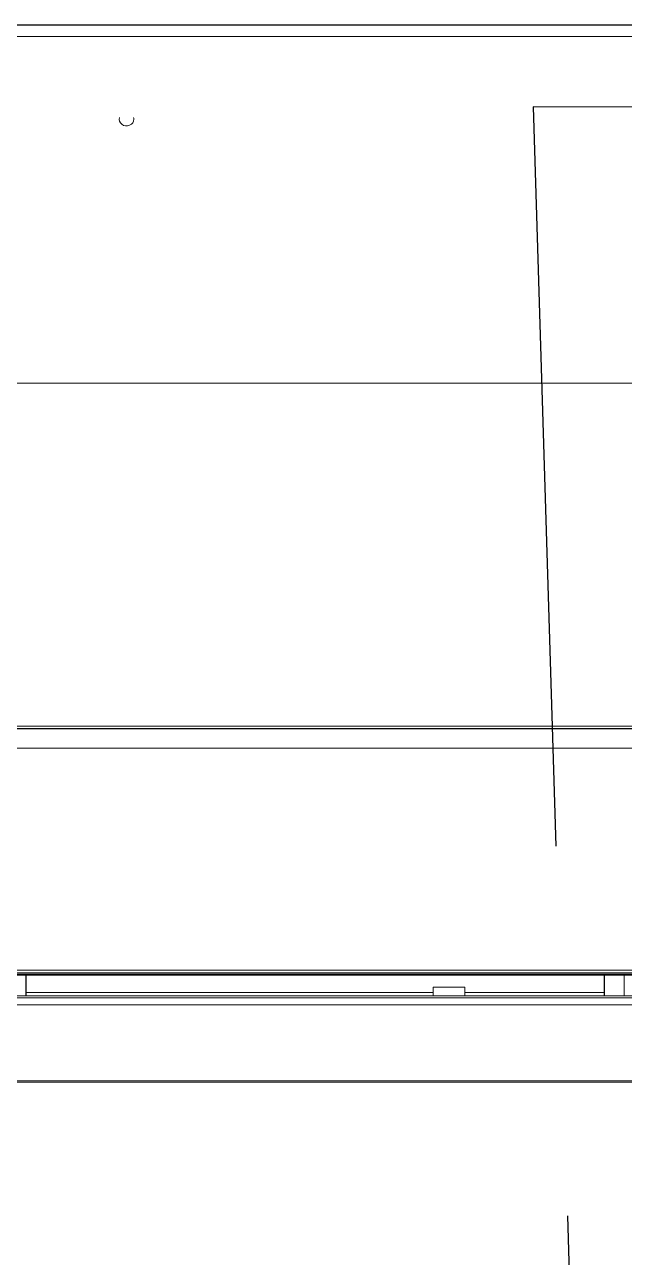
# Model space of a CAD drawing. Header units: inches. Extents: x 3778 to 56227, y -16914 to 35091.
# Drawn here: x 42949.4 to 43014.3, y -12716.2 to -12582.8 of the extents above; entities that cross this region are included whole.
import ezdxf

# ---------------------------------------------------------------- set-up
doc = ezdxf.new("R2010")
doc.units = ezdxf.units.IN
doc.header["$LTSCALE"] = 100
doc.header["$MEASUREMENT"] = 0
doc.linetypes.add('DH-HID2', pattern=[1.2, 0.8, -0.4])
doc.layers.add('2-con', color=2, linetype='Continuous')
doc.layers.add('FU-FURM', color=251, linetype='DH-HID2')
doc.layers.add('mark-B', color=2, linetype='Continuous', lineweight=20)

# ---------------------------------------------------------------- blocks, each defined once
blk = doc.blocks.new('cjscjdeh')
at = {"layer": 'FU-FURM', "color": 8}
for p, q in [((150847.34, 68252.12), (150857.09, 67937.98)), ((150872.73, 68252.09), (150847.34, 68252.12)), ((149349.52, 68184.88), (151549.52, 68184.88))]:
    blk.add_line(p, q, dxfattribs=at)
blk = doc.blocks.new('무풍1WAY 대형')
at = {"layer": 'mark-B'}
for p, q in [((-539.75, -391.08), (539.72, -391.08)), ((-330.2, -391.08), (-330.2, -393.33)), ((-330.17, -391.08), (-330.17, -393.33)), ((-328.05, -393.33), (-328.05, -391.08)), ((-328.01, -393.33), (-328.01, -391.08)), ((-328.01, -391.43), (-312.93, -391.43)), ((-328.01, -391.43), (-312.93, -391.43)), ((-312.93, -391.08), (-312.93, -392)), ((-312.93, -391.08), (-312.93, -392)), ((-312.93, -392), (-309.5, -392)), ((-312.93, -392), (-309.5, -392)), ((-309.5, -391.08), (-309.5, -392)), ((-309.5, -391.08), (-309.5, -392)), ((-309.5, -391.43), (-265.47, -391.43)), ((-309.5, -391.43), (-265.47, -391.43)), ((-265.47, -391.08), (-265.47, -393.33)), ((-265.44, -391.08), (-265.44, -393.33)), ((289.26, -420.24), (-384.84, -420.24)), ((-551.7, -496.11), (0.01, -496.11)), ((-550.53, -496.13), (550.96, -496.13))]:
    blk.add_line(p, q, dxfattribs=at)
for start_param, end_param in [(2.882904, 6.283185), (0, 0.25879)]:
    blk.add_ellipse((-276.34, -485.91), major_axis=(-0.797, 0), ratio=0.913545, start_param=start_param, end_param=end_param, dxfattribs=at)
for points, knots in [([(-532.79, -381.75), (-443.99, -381.75), (-355.19, -381.75), (-177.59, -381.75), (-88.79, -381.75), (0.01, -381.75)], [0, 0, 0, 0, 0.5, 0.5, 1, 1, 1, 1]), ([(0.01, -381.87), (-6.58, -381.87), (-13.17, -381.87), (-46.11, -381.87), (-72.47, -381.87), (-151.54, -381.87), (-204.26, -381.87), (-303.14, -381.87), (-349.3, -381.87), (-402.09, -381.87), (-408.72, -381.87), (-441.72, -381.87), (-468.08, -381.87), (-507.23, -381.87), (-520.01, -381.87), (-532.79, -381.87)], [0, 0, 0, 0, 0.037102, 0.037102, 0.18551, 0.18551, 0.482327, 0.482327, 0.74225, 0.74225, 0.77959, 0.77959, 0.928027, 0.928027, 1, 1, 1, 1]), ([(-533.95, -390.09), (-533.29, -390.09), (-532.62, -390.09), (-529.3, -390.09), (-526.65, -390.09), (-513.37, -390.09), (-502.75, -390.09), (-449.63, -390.09), (-407.15, -390.09), (-303.88, -390.09), (-243.1, -390.09), (-174.31, -390.09), (-166.3, -390.09), (-131.92, -390.09), (-105.56, -390.09), (-52.79, -390.09), (-26.39, -390.09), (0.01, -390.09)], [0, 0, 0, 0, 0.00373, 0.00373, 0.01865, 0.01865, 0.07833, 0.07833, 0.317053, 0.317053, 0.658526, 0.658526, 0.703548, 0.703548, 0.851663, 0.851663, 1, 1, 1, 1]), ([(-539.55, -393.33), (-538.14, -393.33), (-536.73, -393.33), (-533.92, -393.33), (-532.52, -393.33), (-528.3, -393.33), (-525.49, -393.33), (-517.06, -393.33), (-511.44, -393.33), (-494.58, -393.33), (-460.86, -393.33), (-382.17, -393.33), (-314.73, -393.33), (-179.84, -393.33), (-89.91, -393.33), (0.01, -393.33)], [0, 0, 0, 0, 0.007812, 0.007812, 0.015625, 0.015625, 0.03125, 0.03125, 0.0625, 0.0625, 0.125, 0.25, 0.5, 0.5, 1, 1, 1, 1]), ([(0.01, -393.41), (-89.91, -393.41), (-224.8, -393.41), (-382.17, -393.41), (-460.86, -393.41), (-494.58, -393.41), (-511.44, -393.41), (-517.06, -393.41), (-525.49, -393.41), (-528.3, -393.41), (-532.52, -393.41), (-533.92, -393.41), (-536.73, -393.41), (-538.14, -393.41), (-539.55, -393.41)], [0, 0, 0, 0, 0.5, 0.75, 0.875, 0.9375, 0.9375, 0.96875, 0.96875, 0.984375, 0.984375, 0.992188, 0.992188, 1, 1, 1, 1]), ([(-539.54, -393.57), (-539.1, -393.57), (-538.65, -393.57), (-537.66, -393.57), (-537.11, -393.57), (-531.61, -393.57), (-526.67, -393.57), (-519.53, -393.57), (-517.34, -393.57), (-512.94, -393.57), (-510.75, -393.57), (-504.16, -393.57), (-499.76, -393.57), (-493.17, -393.57), (-490.98, -393.57), (-486.58, -393.57), (-484.39, -393.57), (-477.8, -393.57), (-473.4, -393.57), (-466.81, -393.57), (-464.62, -393.57), (-460.22, -393.57), (-458.03, -393.57), (-451.44, -393.57), (-447.04, -393.57), (-440.46, -393.57), (-438.26, -393.57), (-433.87, -393.57), (-431.67, -393.57), (-425.08, -393.57), (-420.69, -393.57), (-414.1, -393.57), (-411.9, -393.57), (-407.51, -393.57), (-405.31, -393.57), (-400.92, -393.57), (-398.72, -393.57), (-392.13, -393.57), (-387.74, -393.57), (-381.15, -393.57), (-378.95, -393.57), (-374.56, -393.57), (-372.36, -393.57), (-365.77, -393.57), (-361.38, -393.57), (-354.79, -393.57), (-352.59, -393.57), (-348.2, -393.57), (-346, -393.57), (-341.97, -393.57), (-340.13, -393.57), (-272.2, -393.57), (-206.11, -393.57), (-104.88, -393.57), (-69.73, -393.57), (-25.8, -393.57), (-17.01, -393.57), (-6.03, -393.57), (-3.83, -393.57), (-1.09, -393.57), (-0.54, -393.57), (0.01, -393.57)], [0, 0, 0, 0, 0.002483, 0.002483, 0.005537, 0.005537, 0.033016, 0.033016, 0.04523, 0.04523, 0.057443, 0.057443, 0.08187, 0.08187, 0.094084, 0.094084, 0.106297, 0.106297, 0.130724, 0.130724, 0.142938, 0.142938, 0.155152, 0.155152, 0.179579, 0.179579, 0.191792, 0.191792, 0.204006, 0.204006, 0.228433, 0.228433, 0.240646, 0.240646, 0.25286, 0.25286, 0.265073, 0.265073, 0.2895, 0.2895, 0.301714, 0.301714, 0.313927, 0.313927, 0.338354, 0.338354, 0.350568, 0.350568, 0.362781, 0.362781, 0.373, 0.373, 0.740463, 0.740463, 0.935879, 0.935879, 0.984733, 0.984733, 0.996947, 0.996947, 1, 1, 1, 1]), ([(0.01, -393.84), (-122.41, -393.84), (-244.84, -393.84), (-409.75, -393.84), (-452.24, -393.84), (-505.35, -393.84), (-515.98, -393.84), (-529.25, -393.84), (-531.91, -393.84), (-535.23, -393.84), (-535.89, -393.84), (-536.89, -393.84), (-537.22, -393.84), (-538.21, -393.84), (-538.88, -393.84), (-539.54, -393.84)], [0, 0, 0, 0, 0.680702, 0.680702, 0.916951, 0.916951, 0.976013, 0.976013, 0.990779, 0.990779, 0.99447, 0.99447, 0.996309, 0.996309, 1, 1, 1, 1])]:
    blk.add_open_spline(points, degree=3, knots=knots, dxfattribs=at)
for points, degree in [([(-539.59, -390.85), (-269.79, -390.85), (0.01, -390.85)], 2), ([(-190.22, -417.85), (-243.65, -417.85), (-297.07, -417.85), (-350.5, -417.85)], 3), ([(-536.77, -457.36), (-358.13, -457.36), (-179.48, -457.36), (-0.84, -457.36)], 3), ([(-1.18, -494.86), (-184.64, -494.86), (-368.1, -494.86), (-551.56, -494.86)], 3), ([(0.01, -496.09), (-183.84, -496.09), (-367.7, -496.09), (-551.56, -496.09)], 3)]:
    blk.add_open_spline(points, degree=degree, dxfattribs=at)
blk = doc.blocks.new('dpdjzjs')
at = {"layer": 'mark-B', "rotation": 180}
blk.add_blockref('무풍1WAY 대형', (178654.91, 88751.49), dxfattribs=at)

msp = doc.modelspace()

# ---------------------------------------------------------------- block references
msp.add_blockref('cjscjdeh', (-107842.97, -80843.84))
at = {"layer": '2-con'}
msp.add_blockref('dpdjzjs', (-135970.86, -101830.44), dxfattribs=at)

doc.saveas('drawing.dxf')
